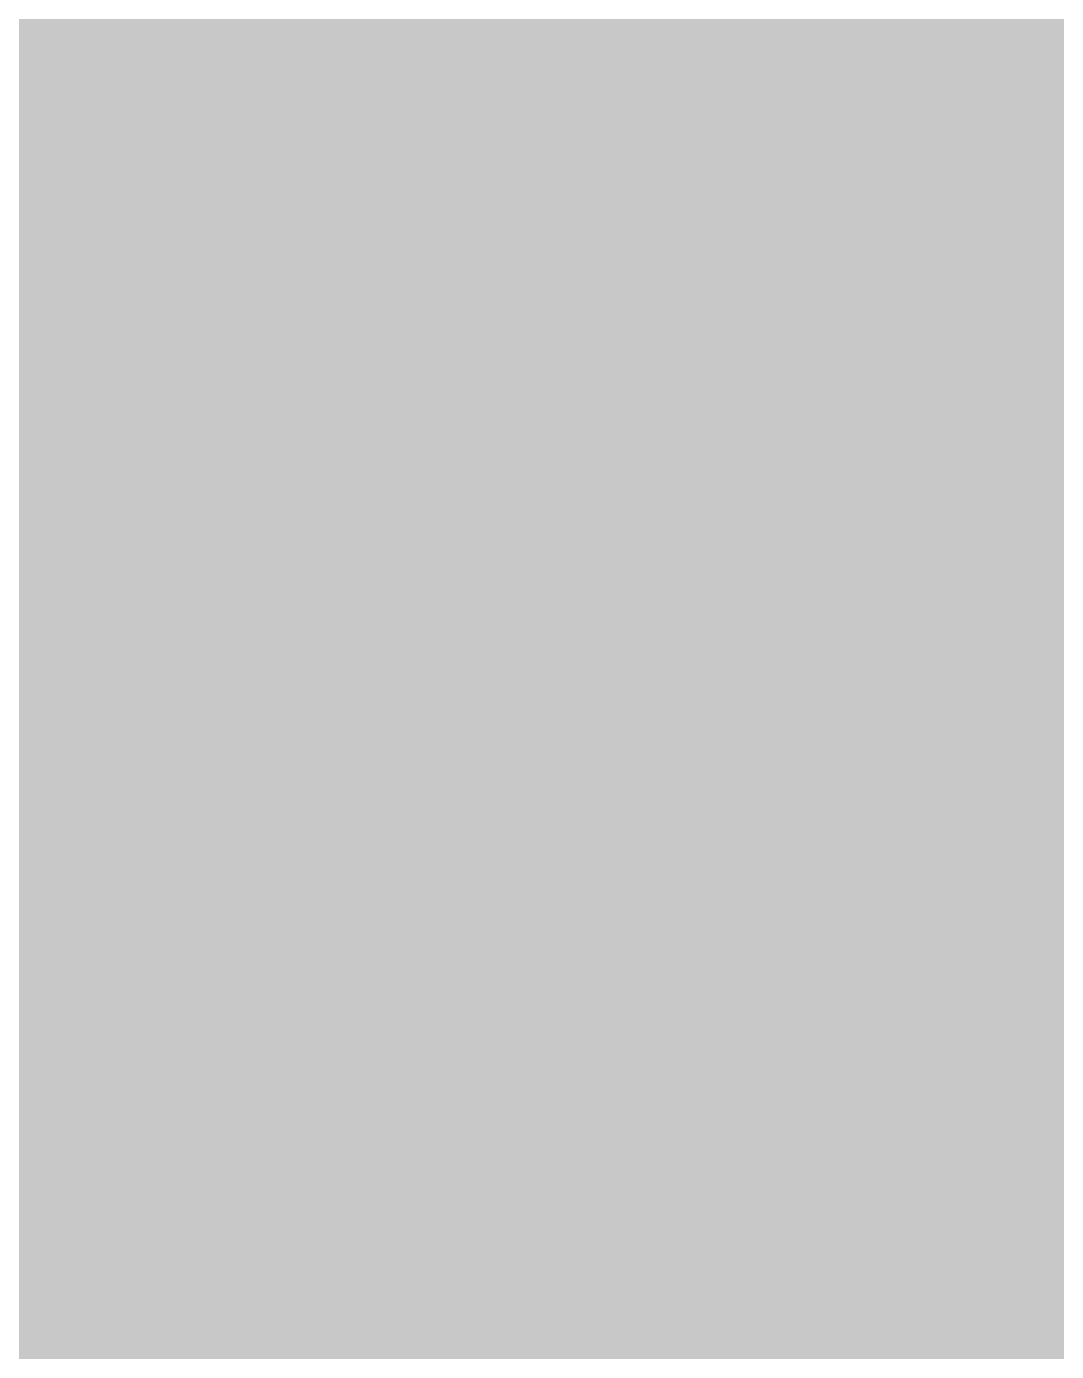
# Model space of a CAD drawing. Header units: millimetres. Extents: x 2043 to 2402, y 736 to 931.
# Drawn here: x 2212.19 to 2217.52, y 800.53 to 807.4 of the extents above; entities that cross this region are included whole.
import ezdxf

# ---------------------------------------------------------------- set-up
doc = ezdxf.new("R2010")
doc.units = ezdxf.units.MM
for name, color, linetype in [('BottomSolder', 6, 'Continuous'), ('TopOverlay', 2, 'Continuous'), ('TopSolder', 216, 'Continuous')]:
    doc.layers.add(name, color=color, linetype=linetype)

# ---------------------------------------------------------------- blocks, each defined once
blk = doc.blocks.new('RJ45_LED_8')
at = {"layer": 'BottomSolder', "const_width": 1.7032}
blk.add_lwpolyline([(7.375, 2.06), (8.375, 2.06)], dxfattribs=at)
at = {"layer": 'BottomSolder'}
for points, const_width in [([(6.9492, 2.06, 1), (7.8008, 2.06, 1)], 0.8516), ([(7.9492, 2.06, 1), (8.8008, 2.06, 1)], 0.8516), ([(4.8392, -1.79, 1), (6.5908, -1.79, 1)], 1.7516)]:
    blk.add_lwpolyline(points, format="xyb", close=True, dxfattribs=dict(at, const_width=const_width))
at = {"layer": 'TopOverlay', "const_width": 0.15}
blk.add_lwpolyline([(7.975, -8.4), (7.975, 8.4)], dxfattribs=at)
at = {"layer": 'TopSolder', "const_width": 1.7032}
blk.add_lwpolyline([(7.375, 2.06), (8.375, 2.06)], dxfattribs=at)
at = {"layer": 'TopSolder'}
for points, const_width in [([(6.9492, 2.06, 1), (7.8008, 2.06, 1)], 0.8516), ([(7.9492, 2.06, 1), (8.8008, 2.06, 1)], 0.8516), ([(4.8392, -1.79, 1), (6.5908, -1.79, 1)], 1.7516)]:
    blk.add_lwpolyline(points, format="xyb", close=True, dxfattribs=dict(at, const_width=const_width))
blk = doc.blocks.new('RJ45_52_8C_9')
at = {"layer": 'BottomSolder', "const_width": 3.5032}
blk.add_lwpolyline([(5.715, 1.6018), (5.715, 1.8018)], dxfattribs=at)
at = {"layer": 'BottomSolder', "const_width": 1.7516}
for points in [[(4.8392, 1.8018, 1), (6.5908, 1.8018, 1)], [(4.8392, 1.6018, 1), (6.5908, 1.6018, 1)]]:
    blk.add_lwpolyline(points, format="xyb", close=True, dxfattribs=at)
at = {"layer": 'TopOverlay', "const_width": 0.254}
for points in [[(8, 8.399), (8, 0)], [(6, 4.4386), (6, -2.9472)], [(8, 0), (8, -8.399)], [(-6, -2.9472), (6, -2.9472)]]:
    blk.add_lwpolyline(points, dxfattribs=at)
at = {"layer": 'TopOverlay', "const_width": 0.127}
for points in [[(7.9365, 0, 1), (8.0635, 0, 1)], [(7.9365, 0, 1), (8.0635, 0, 1)], [(5.9365, -2.9472, 1), (6.0635, -2.9472, 1)], [(5.9365, -2.9472, 1), (6.0635, -2.9472, 1)]]:
    blk.add_lwpolyline(points, format="xyb", close=True, dxfattribs=at)
at = {"layer": 'TopSolder', "const_width": 3.5032}
blk.add_lwpolyline([(5.715, 1.6018), (5.715, 1.8018)], dxfattribs=at)
at = {"layer": 'TopSolder', "const_width": 1.7516}
for points in [[(4.8392, 1.8018, 1), (6.5908, 1.8018, 1)], [(4.8392, 1.6018, 1), (6.5908, 1.6018, 1)]]:
    blk.add_lwpolyline(points, format="xyb", close=True, dxfattribs=at)

msp = doc.modelspace()

# ---------------------------------------------------------------- linework, layer by layer
at = {"color": 7, "const_width": 0.1276}
for points in [[(2213.3152, 795.8025), (2213.3152, 812.6025)], [(2213.3152, 795.8025), (2213.3152, 812.6025)], [(2213.4152, 795.8025), (2213.4152, 812.6025)], [(2213.4152, 795.8025), (2213.4152, 812.6025)], [(2214.9152, 804.5025), (2214.9152, 807.1025)], [(2227.9152, 807.1025), (2214.9152, 807.1025)], [(2214.9152, 804.5025), (2214.9152, 807.1025)], [(2227.9152, 807.1025), (2214.9152, 807.1025)], [(2215.0152, 799.8025), (2215.0152, 807.0025)], [(2227.8152, 807.0025), (2215.0152, 807.0025)], [(2215.0152, 799.8025), (2215.0152, 807.0025)], [(2227.8152, 807.0025), (2215.0152, 807.0025)], [(2215.3152, 804.5025), (2214.9152, 804.5025)], [(2215.3152, 804.5025), (2214.9152, 804.5025)], [(2215.3152, 802.3025), (2215.3152, 804.5025)], [(2215.3152, 802.3025), (2215.3152, 804.5025)], [(2214.9152, 799.7025), (2214.9152, 802.3025)], [(2215.3152, 802.3025), (2214.9152, 802.3025)], [(2214.9152, 799.7025), (2214.9152, 802.3025)], [(2215.3152, 802.3025), (2214.9152, 802.3025)]]:
    msp.add_lwpolyline(points, dxfattribs=at)
at = {"color": 7, "const_width": 0.0638}
for points in [[(2214.9152, 807.0706, 1), (2214.9152, 807.1344, 1)], [(2214.9152, 807.0706, 1), (2214.9152, 807.1344, 1)], [(2214.9152, 807.0706, 1), (2214.9152, 807.1344, 1)], [(2214.9152, 807.0706, 1), (2214.9152, 807.1344, 1)], [(2215.0152, 806.9706, 1), (2215.0152, 807.0344, 1)], [(2215.0152, 806.9706, 1), (2215.0152, 807.0344, 1)], [(2215.0152, 806.9706, 1), (2215.0152, 807.0344, 1)], [(2215.0152, 806.9706, 1), (2215.0152, 807.0344, 1)], [(2214.9152, 804.4706, 1), (2214.9152, 804.5344, 1)], [(2214.9152, 804.4706, 1), (2214.9152, 804.5344, 1)], [(2214.9152, 804.4706, 1), (2214.9152, 804.5344, 1)], [(2214.9152, 804.4706, 1), (2214.9152, 804.5344, 1)], [(2215.3152, 804.4706, 1), (2215.3152, 804.5344, 1)], [(2215.3152, 804.4706, 1), (2215.3152, 804.5344, 1)], [(2215.3152, 804.4706, 1), (2215.3152, 804.5344, 1)], [(2215.3152, 804.4706, 1), (2215.3152, 804.5344, 1)], [(2214.9152, 802.2706, 1), (2214.9152, 802.3344, 1)], [(2214.9152, 802.2706, 1), (2214.9152, 802.3344, 1)], [(2214.9152, 802.2706, 1), (2214.9152, 802.3344, 1)], [(2214.9152, 802.2706, 1), (2214.9152, 802.3344, 1)], [(2215.3152, 802.2706, 1), (2215.3152, 802.3344, 1)], [(2215.3152, 802.2706, 1), (2215.3152, 802.3344, 1)], [(2215.3152, 802.2706, 1), (2215.3152, 802.3344, 1)], [(2215.3152, 802.2706, 1), (2215.3152, 802.3344, 1)]]:
    msp.add_lwpolyline(points, format="xyb", close=True, dxfattribs=at)
at = {"color": 7}
msp.add_solid([(2257.0831, 795.5835), (2257.0831, 811.8395), (2197.1391, 795.5835), (2197.1391, 811.8395)], dxfattribs=at)

# ---------------------------------------------------------------- block references
at = {"color": 7, "rotation": 180}
msp.add_blockref('RJ45_52_8C_9', (2221.3961, 804.2195), dxfattribs=at)
at = {"color": 7}
msp.add_blockref('RJ45_LED_8', (2205.3941, 804.1941), dxfattribs=at)

doc.saveas('drawing.dxf')
